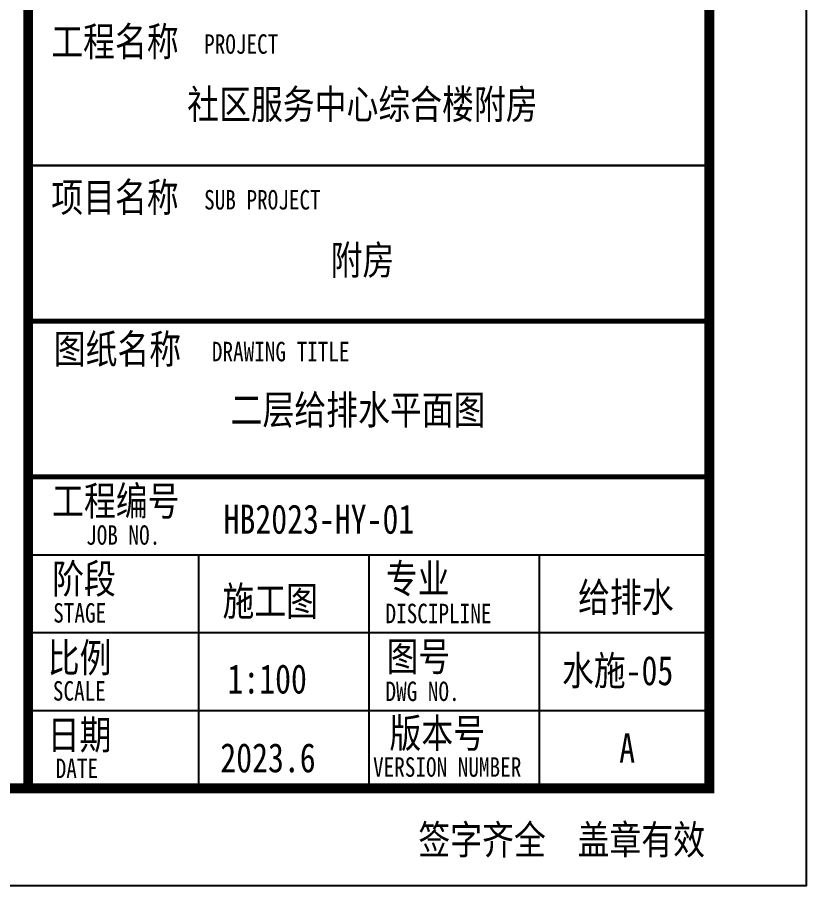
# Model space of a CAD drawing. Header units: inches. Extents: x -1293886 to -986005, y -15154 to 203628.
# Drawn here: x -1180194 to -1172084, y -15154 to -6232 of the extents above; entities that cross this region are included whole.
import ezdxf
from ezdxf.enums import TextEntityAlignment as Align

# ---------------------------------------------------------------- set-up
doc = ezdxf.new("R2010")
doc.units = ezdxf.units.IN
doc.header["$LTSCALE"] = 100
doc.header["$MEASUREMENT"] = 0
doc.layers.get('0').update_dxf_attribs({"color": 252})
doc.layers.add('TK', color=142, linetype='Continuous')
doc.layers.add('XM', color=7, linetype='Continuous')
doc.styles.add('HYZT1', font='SimSun.ttf', dxfattribs={"width": 0.8})

# ---------------------------------------------------------------- blocks, each defined once
blk = doc.blocks.new('A$C05385F37')
at = {"layer": 'TK'}
for p, q in [((-1000, -34600), (-8000, -34600)), ((-7944, -34600), (-1000, -34600)), ((-8000, -36200), (-1000, -36200)), ((-8000, -36200), (-1000, -36200)), ((-1000, -36200), (-8000, -36200)), ((-8000, -36200), (-1000, -36200)), ((-8000, -36200), (-2830.4, -36200)), ((-8000, -36200), (-1000, -36200)), ((-8000, -36200), (-1000, -36200)), ((-8000, -38600), (-1000, -38600)), ((-8000, -38600), (-1000, -38600)), ((-6250, -38600), (-6250, -41000)), ((-4500, -38600), (-4500, -41000)), ((-2750, -38600), (-2750, -41000)), ((-8000, -39400), (-1000, -39400)), ((-8000, -40200), (-1000, -40200))]:
    blk.add_line(p, q, dxfattribs=at)
for points, const_width in [([(-8000, -1000), (-8000, -41000)], 100), ([(-8000, -36200), (-1000, -36200)], 50), ([(-7944, -36200), (-1000, -36200)], 50), ([(-8000, -37800), (-1000, -37800)], 50)]:
    blk.add_lwpolyline(points, dxfattribs=dict(at, const_width=const_width))
at = {"layer": 'TK', "style": 'HYZT1', "width": 0.8}
for s, height, p in [('工程名称', 300, (-7762.1, -33477.3)), ('PROJECT', 200, (-6191.7, -33452.7)), ('项目名称', 300, (-7762.1, -35077.3)), ('SUB PROJECT', 200, (-6191.7, -35052.7)), ('图纸名称', 300, (-7737, -36636.4)), ('DRAWING TITLE', 200, (-6112.1, -36612.4)), ('工程编号', 300, (-7753.4, -38197.4)), ('JOB NO.', 200, (-7404.2, -38497.5)), ('阶段', 300, (-7753.4, -38997.4)), ('专业', 300, (-4325, -38995.4)), ('STAGE', 200, (-7742.2, -39297.5)), ('DISCIPLINE', 200, (-4327.7, -39303.4)), ('比例', 300, (-7798.3, -39808.9)), ('图号', 300, (-4316.8, -39795.4)), ('SCALE', 200, (-7745.9, -40098.8)), ('DWG NO.', 200, (-4327.7, -40103.4)), ('日期', 300, (-7798.4, -40600.1)), ('版本号', 300, (-4286.9, -40582.3)), ('VERSION NUMBER', 200, (-4455.7, -40881.2)), ('DATE', 200, (-7716.9, -40895.2)), ('签字齐全  盖章有效', 300, (-3989.9, -41678.3))]:
    blk.add_text(s, height=height, dxfattribs=at).set_placement(p)

msp = doc.modelspace()

# ---------------------------------------------------------------- linework, layer by layer
at = {"layer": 'TK'}
msp.add_lwpolyline([(-1231483.7, -15153.6), (-1172083.7, -15153.6), (-1172083.7, 26846.4), (-1231483.7, 26846.4)], close=True, dxfattribs=at)
at = {"layer": 'TK', "const_width": 100}
msp.add_lwpolyline([(-1228983.7, -14153.6), (-1173083.7, -14153.6), (-1173083.7, 25846.4), (-1228983.7, 25846.4)], close=True, dxfattribs=at)

# ---------------------------------------------------------------- block references
at = {"color": 4}
msp.add_blockref('A$C05385F37', (-1172083.7, 26846.4), dxfattribs=at)

# ---------------------------------------------------------------- texts
at = {"layer": 'XM', "style": 'HYZT1', "width": 0.8}
for s, p in [('社区服务中心综合楼附房', (-1176648.4, -7125.8)), ('附房', (-1176648.4, -8725.8))]:
    msp.add_text(s, height=300, dxfattribs=at).set_placement(p, align=Align.MIDDLE_CENTER)
for s, p in [('二层给排水平面图', (-1178003, -10414.2)), ('HB2023-HY-01', (-1178075.1, -11537.6)), ('施工图', (-1178087.1, -12380)), ('给排水', (-1174432.3, -12340.4)), ('水施-05', (-1174598.3, -13093.9)), ('1:100', (-1178035.6, -13179.7)), ('A', (-1174009.8, -13889.9)), ('2023.6', (-1178108.8, -13989.4))]:
    msp.add_text(s, height=300, dxfattribs=at).set_placement(p)

doc.saveas('drawing.dxf')
